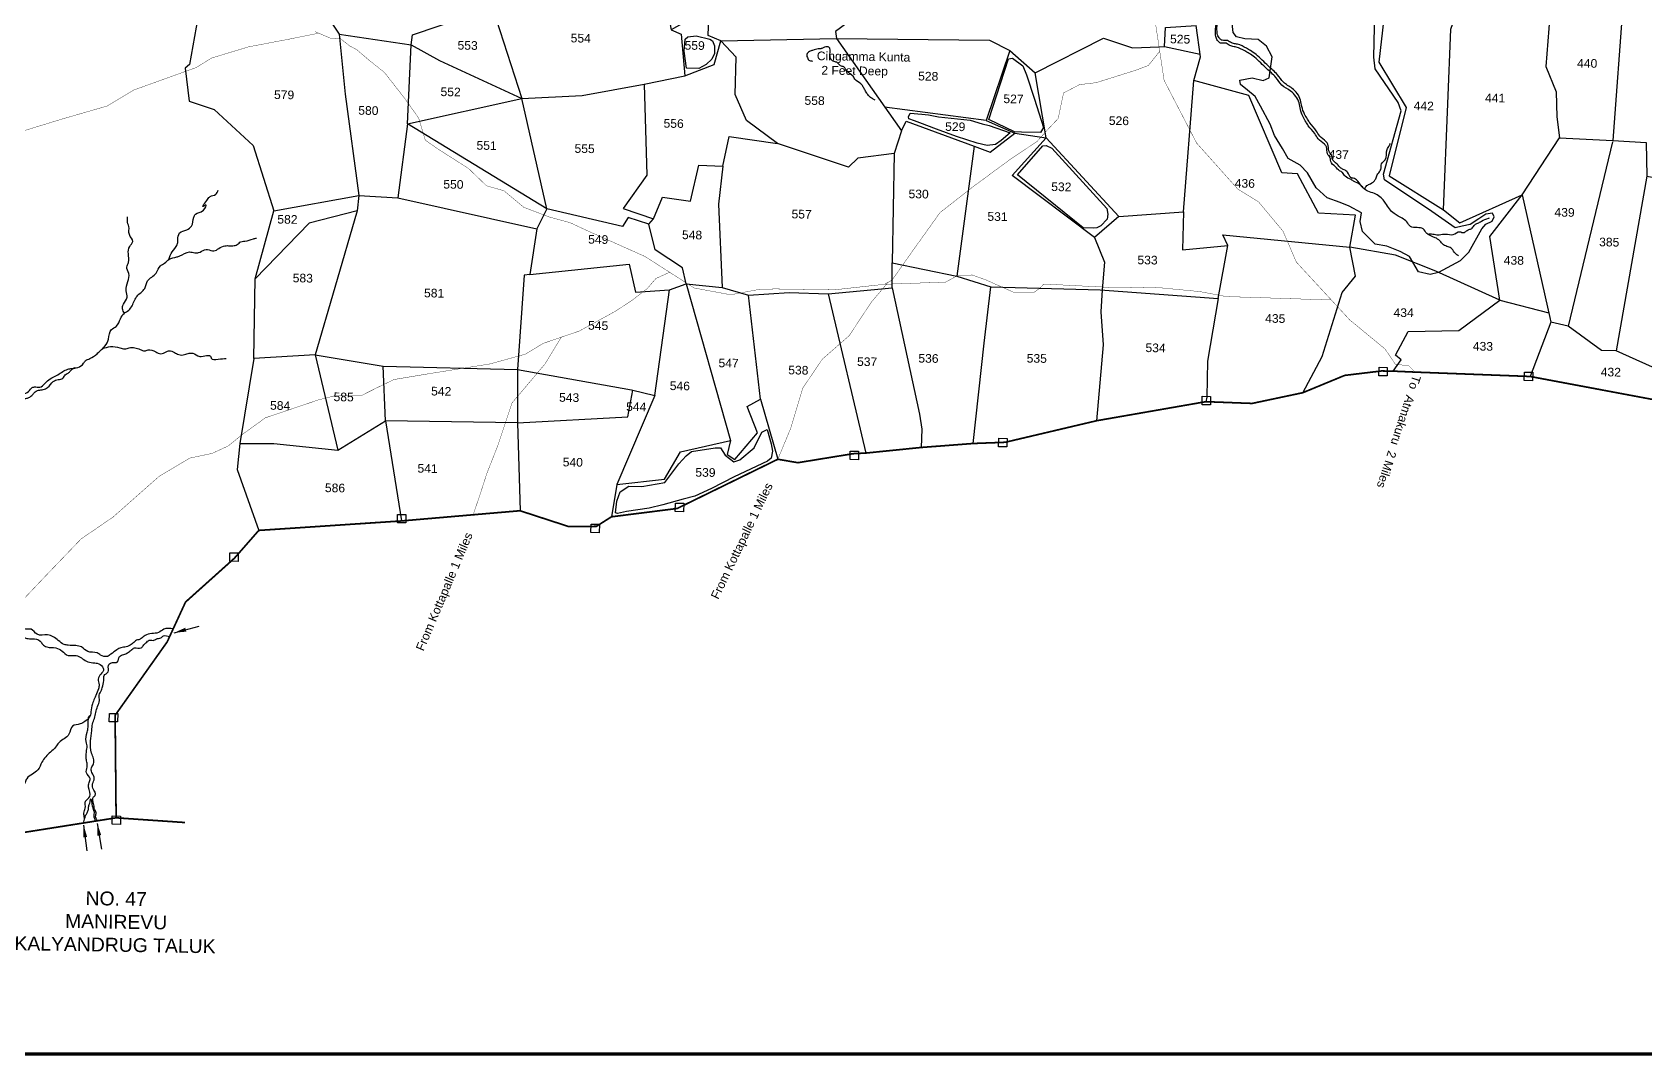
# Model space of a CAD drawing. Header units: feet. Extents: x 744761 to 763303, y 1620064 to 1627037.
# Drawn here: x 747324 to 751980, y 1620064 to 1623019 of the extents above; entities that cross this region are included whole.
import ezdxf
from ezdxf.enums import TextEntityAlignment as Align

# ---------------------------------------------------------------- set-up
doc = ezdxf.new("R2010")
doc.units = ezdxf.units.FT
doc.header["$LTSCALE"] = 15
doc.header["$MEASUREMENT"] = 0
doc.linetypes.add('HIDDEN2', pattern=[0.1875, 0.125, -0.0625])
for name, color, linetype in [('HILL', 17, 'Continuous'), ('PAPER SIZE', 10, 'Continuous'), ('PLOT', 7, 'Continuous'), ('PLOT NO', 7, 'Continuous'), ('ROADS', 6, 'Continuous'), ('TANKS-STREAM', 4, 'Continuous'), ('TEXT', 1, 'Continuous'), ('VILLAGE STONES', 240, 'Continuous')]:
    doc.layers.add(name, color=color, linetype=linetype)
doc.layers.add('VILLAGE BOUNDRY', color=5, linetype='HIDDEN2', lineweight=100)
doc.styles.get("Standard").update_dxf_attribs({"font": 'arial.ttf'})
doc.linetypes.add('DOTS', pattern='A,1e-06,-3,["●",Standard,S=3,R=0,X=-1.25,Y=-1.25],-3', length=6.000001)
doc.dimstyles.get("Standard").update_dxf_attribs({"dimtxt": 0.18, "dimasz": 0.18, "dimexe": 0.18, "dimexo": 0.0625, "dimgap": 0.09, "dimtad": 0, "dimtih": 1, "dimtoh": 1, "dimdec": 4, "dimzin": 0, "dimdsep": 46, "dimtxsty": 'Standard', "dimcen": 0.09, "dimadec": 0, "dimazin": 0, "dimtfac": 1, "dimtdec": 4, "dimtofl": 0, "dimtmove": 0, "dimatfit": 3, "dimfxl": 1, "dimtolj": 1, "dimtzin": 0, "dimarcsym": 0})

msp = doc.modelspace()

# ---------------------------------------------------------------- linework, layer by layer
at = {"layer": 'HILL'}
for points in [[(751447.7, 1622359.2), (751472.7, 1622384.1), (751509.4, 1622451.6), (751521.4, 1622464.4), (751539.6, 1622473.5), (751545.3, 1622485.6), (751541.1, 1622496.3), (751521.4, 1622493.8), (751501.2, 1622480.4), (751476.4, 1622464), (751452.9, 1622458.8), (751433.2, 1622454.4), (751365.5, 1622501.8), (751229, 1622592.7), (751226.3, 1622609.6), (751277.4, 1622791.6), (751268.1, 1622816), (751202.2, 1622913.3), (751198.1, 1622947.2), (751201, 1623077.1)], [(751447.7, 1622359.2), (751384.4, 1622325.4), (751360.2, 1622319.2), (751326.8, 1622327.5), (751300.9, 1622371.2), (751274.2, 1622386.3), (751235.2, 1622401.2), (751202, 1622407.2), (751165.3, 1622443.7), (751158.9, 1622472.8), (751162.5, 1622497.2), (751126.7, 1622516.4), (751100.7, 1622527.4), (751063.7, 1622541.1), (751031.9, 1622570.1), (751006.8, 1622613.4), (750985.1, 1622635.4), (750950.5, 1622654.5), (750934.6, 1622683.5), (750911, 1622720.4), (750899.1, 1622753.9), (750870.6, 1622805.9), (750855.5, 1622833.4), (750833.4, 1622851.5), (750813.4, 1622868), (750811, 1622880.6), (750847, 1622887.2), (750878.3, 1622879.5), (750895.4, 1622887.8), (750904.2, 1622948.1), (750887.7, 1622978.3), (750863.8, 1622998.3), (750826, 1623000.2), (750801.2, 1623005.8), (750791.6, 1623018.4), (750788.3, 1623053.7)], [(749213.7, 1622915.4), (749206.9, 1622964.2), (749209.7, 1622998.9), (749217, 1623006), (749241.2, 1623008.6), (749280.8, 1622998.9), (749288.7, 1622993.9), (749294.5, 1622980.2), (749294.1, 1622957.9), (749286.7, 1622941.1), (749270.6, 1622926.2), (749249.2, 1622914.4), (749213.7, 1622915.4)], [(750086.6, 1622766.6), (750143.5, 1622941.9), (750154.7, 1622944.2), (750184.5, 1622921.6), (750195.4, 1622895.6), (750217.9, 1622825.3), (750243.9, 1622743.8), (750235.6, 1622729.8), (750181.1, 1622730.6), (750160.5, 1622731), (750086.6, 1622766.6)], [(749859.5, 1622785.1), (749892.8, 1622782.4), (749912.1, 1622780.8), (749940.9, 1622775.1), (750032.9, 1622764.8), (750066.8, 1622754.1), (750087.2, 1622749.6), (750148.2, 1622728.5), (750121.8, 1622706.2), (750105.5, 1622694.8), (750081.1, 1622692), (750052.3, 1622699), (749993.5, 1622718.2), (749935.1, 1622739.5), (749887.6, 1622757.1), (749871.9, 1622762.9), (749855.7, 1622768.9), (749854.3, 1622774.9), (749859.5, 1622785.1)], [(750168.9, 1622607.4), (750242.2, 1622691.3), (750252.3, 1622691.6), (750268.5, 1622683.8), (750427.2, 1622509.8), (750429.9, 1622493.4), (750427.6, 1622479.2), (750409.3, 1622459.5), (750398.6, 1622454.2), (750388.7, 1622453), (750358.3, 1622454.5), (750168.9, 1622607.4)], [(749008.5, 1621630.9), (749012.3, 1621665.3), (749021.9, 1621691.9), (749046.7, 1621707.9), (749084.4, 1621707.4), (749150.6, 1621718.4), (749191.4, 1621772.8), (749212.3, 1621795.6), (749227.9, 1621808.2), (749296.7, 1621818.8), (749312.1, 1621819.3), (749325.3, 1621797.5), (749349.9, 1621778.4), (749367.2, 1621784), (749408.8, 1621818.9), (749430.8, 1621863.9), (749446.3, 1621872.1), (749458.1, 1621830.9), (749461.8, 1621809.3), (749458.2, 1621788.8), (749447.8, 1621780.6), (749351, 1621735.1), (749285.6, 1621701.7), (749237.3, 1621679.4), (749204.1, 1621670.4), (749145.2, 1621654.4), (749105.9, 1621644.8), (749040.1, 1621635.2), (749013.9, 1621629.8), (749008.5, 1621630.9)]]:
    msp.add_lwpolyline(points, dxfattribs=at)
at = {"layer": 'PAPER SIZE', "color": 5, "const_width": 10}
msp.add_lwpolyline([(744898.5, 1627031.8), (763123.1, 1627031.8), (763123.1, 1620068.6), (744898.5, 1620068.6)], close=True, dxfattribs=at)
at = {"layer": 'PLOT'}
for points in [[(749641, 1623758.9), (749595.3, 1623710.3), (749686.5, 1623654.3), (749693.6, 1623590), (749758, 1623430.4), (749775.9, 1623377.9), (749789.5, 1623217.4), (749801.3, 1623077), (749709, 1623069.5), (749643.7, 1623021), (749646.1, 1623000.7), (750088, 1622995.8), (750147.5, 1622966.5), (750220.4, 1622902.2), (750417.6, 1623001.7), (750501.3, 1622974.2), (750577.9, 1622976.7), (750593.2, 1622977.5), (750696.8, 1622955.8)], [(748558.5, 1623363.7), (748653.5, 1623089.4), (748737.6, 1622827.8), (748912.2, 1622836), (749091, 1622869.1), (749208.4, 1622893.3)], [(748100.7, 1623297.6), (748187.8, 1623047.9), (748210.9, 1623013.5), (748418.9, 1622982.7), (748422.8, 1623011.9), (748653.5, 1623089.4), (748963.7, 1623146.7), (749142, 1623168.9), (749169.1, 1623025.7)], [(749380.4, 1623222.4), (749354.3, 1623123.5), (749319.9, 1623089.2), (749279.3, 1623088), (749169.1, 1623025.7), (749198.1, 1623013), (749208.4, 1622893.3), (749293.7, 1622925.9), (749312.7, 1622994.3), (749646.1, 1623000.7), (749833.9, 1622734.3), (749847.6, 1622762.3), (750044.3, 1622689.6), (750090.3, 1622672.5), (750161.7, 1622727.3), (750251.9, 1622714.5), (750220.4, 1622902.2)], [(747811.8, 1623115.4), (747778.5, 1622925.5), (747765.7, 1622915.2), (747777.6, 1622819.8), (747850, 1622795.5), (747962.4, 1622692.3), (748022, 1622503.5), (748267.5, 1622547.6), (748379.6, 1622540.4), (748781.6, 1622451.3), (748760.9, 1622319.5), (749047.6, 1622349.4), (749066.5, 1622268.3), (749164.8, 1622274.8), (749212.5, 1622292.7), (749316.1, 1622281.9), (749392.9, 1622259.6), (749509.6, 1622267.8), (749622.1, 1622263.2), (749806.9, 1622280.6), (749807.2, 1622353.3), (749993.8, 1622314.9), (750092.5, 1622283.9), (750407.9, 1622275.6), (750748.9, 1622250.1), (750776.8, 1622403.6), (750761.9, 1622434.4), (751128.7, 1622398.3), (751144.9, 1622491.1), (751038.5, 1622496.1), (750977.3, 1622610.6), (750932.5, 1622612.6), (750837.5, 1622836.6), (750678.7, 1622879.3), (750697.9, 1622948.3), (750685.2, 1623038.2)], [(749813.2, 1622668.6), (749708.1, 1622655.3), (749681, 1622629.6), (749475.9, 1622698.1), (749387, 1622764), (749354.1, 1622839.3), (749356.7, 1622947.3), (749312.7, 1622994.3), (749276, 1623009.2), (749279.3, 1623088)], [(751226.7, 1623058.3), (751212.8, 1622933), (751291.7, 1622801.3), (751242, 1622603.9), (751399.5, 1622506.2), (751411.7, 1622812.1), (751420.3, 1623028), (751440.6, 1623084.5)], [(751708.7, 1623103.1), (751694.7, 1622920.3), (751724.6, 1622847.3), (751726.1, 1622775), (751733.9, 1622714.4)], [(751917.9, 1623108.8), (751887.8, 1622706.1)], [(750593.2, 1622977.5), (750596.5, 1623033.1), (750685.2, 1623038.2)], [(748210.9, 1623013.5), (748227.7, 1622840.6), (748267.5, 1622547.6), (748262.8, 1622503.5), (748124.2, 1622467.3), (747967.8, 1622307.4), (748022, 1622503.5)], [(748407.9, 1622754.6), (748418.9, 1622982.7), (748500.3, 1622937.5), (748737.6, 1622827.8)], [(750147.5, 1622966.5), (750078.4, 1622764.3), (750161.7, 1622727.3)], [(750251.9, 1622714.5), (750461.5, 1622486.8), (750648.3, 1622500.8), (750678.7, 1622879.3)], [(749091, 1622869.1), (749098.8, 1622606.6), (749030.4, 1622509.9), (749118.2, 1622480.5), (749143.9, 1622543), (749225.3, 1622531.6), (749248.8, 1622635.1), (749318.5, 1622632.3), (749336.7, 1622717.7), (749475.9, 1622698.1)], [(748810.4, 1622509.4), (748407.9, 1622754.6), (748737.6, 1622827.8)], [(748810.4, 1622509.4), (748737.6, 1622827.8)], [(750078.4, 1622764.3), (749785.4, 1622803.1)], [(748407.9, 1622754.6), (748407.9, 1622754.6), (748379.6, 1622540.4)], [(749833.9, 1622734.3), (749813.2, 1622668.6), (749807.2, 1622353.3)], [(750391.8, 1622426.7), (750153.4, 1622605), (750251.9, 1622714.5)], [(751561.8, 1622245.8), (751533, 1622428.7), (751626.2, 1622549.9), (751733.9, 1622714.4), (751887.8, 1622706.1), (751984.4, 1622700.9), (751986.5, 1622603), (752090.6, 1622583.9), (752248.4, 1622414.5), (752272.7, 1622431.5), (752319.1, 1622729.3)], [(751887.6, 1622702.9), (751759, 1622170.4)], [(750044.3, 1622689.6), (749993.8, 1622314.9)], [(749318.5, 1622632.3), (749306.2, 1622522.2), (749316.1, 1622281.9)], [(751986.5, 1622603), (751897.9, 1622098.9)], [(749104.5, 1622464.7), (749044.7, 1622484.2), (749028.5, 1622458.1), (748810.4, 1622509.4), (748781.6, 1622451.3)], [(751399.5, 1622506.2), (751446.8, 1622468.3), (751626.2, 1622549.9)], [(751626.2, 1622549.9), (751706.2, 1622195.2)], [(748262.8, 1622503.5), (748198, 1622281.9), (748141.1, 1622087.6), (747964, 1622077.1), (747967.8, 1622307.4)], [(749212.5, 1622292.7), (749202.2, 1622338.3), (749123, 1622390.9), (749104.5, 1622464.7), (749118.2, 1622480.5)], [(750461.5, 1622486.8), (750391.8, 1622426.7), (750420, 1622355.3), (750414, 1622275.1), (750410.2, 1622212.1), (750416.2, 1622116), (750397.6, 1621897.2)], [(750648.3, 1622500.8), (750645.8, 1622390.7), (750776.8, 1622403.6)], [(750992.9, 1621978.1), (751049.1, 1622082.8), (751106.9, 1622267.4), (751144.7, 1622314.2), (751128.7, 1622398.3)], [(751253.4, 1622040.4), (751277.2, 1622073), (751260.5, 1622086.2), (751296.8, 1622154.5), (751443.9, 1622157.5), (751561.8, 1622245.8), (751376.9, 1622328.8), (751260.3, 1622375.5), (751128.8, 1622398.5)], [(748760.9, 1622319.5), (748744.4, 1622317.8), (748725.3, 1622045.3), (748725.3, 1621891.3), (749044.5, 1621908.9), (749058.3, 1621985.7)], [(748141.1, 1622087.6), (748337.9, 1622054.3), (748725.3, 1622045.3), (749054.7, 1621986.4), (749121.8, 1621969.7), (749164.8, 1622274.8)], [(749212.5, 1622292.7), (749340.6, 1621840)], [(749806.9, 1622280.6), (749885.9, 1621916.4), (749893, 1621872.6), (749891, 1621820)], [(750041.6, 1621831.5), (750072.7, 1622120.9), (750092.5, 1622283.9)], [(749426.8, 1621959.9), (749392.9, 1622259.6)], [(749622.1, 1622263.2), (749730.8, 1621803.8)], [(750748.9, 1622250.1), (750718, 1622068.8), (750715.4, 1621965.3), (750713, 1621952.2)], [(751561.8, 1622245.8), (751703.6, 1622208.6), (751708.7, 1622181.8)], [(752040.8, 1622034.9), (751897.9, 1622098.9), (751854.9, 1622100), (751759, 1622170.4), (751708.7, 1622181.8), (751649.3, 1622025)], [(748141.1, 1622087.6), (748207.2, 1621812.3), (748344.7, 1621897)], [(747964, 1622077.1), (747923.4, 1621831.2), (748021.9, 1621831.1), (748207.2, 1621812.3)], [(748725.3, 1621891.3), (748344.7, 1621897), (748337.9, 1622054.3)], [(749121.8, 1621969.7), (749012.4, 1621713), (749149.5, 1621728.9), (749196, 1621807), (749340.6, 1621840), (749330.9, 1621799.4), (749353.3, 1621785.5), (749418, 1621862.3), (749388.4, 1621937.9), (749426.8, 1621959.9), (749477.2, 1621786)], [(748344.7, 1621897), (748391, 1621607.9)], [(748725.3, 1621891.3), (748732.8, 1621637.3)], [(747923.4, 1621831.2), (747915.7, 1621756), (747978.5, 1621580.5)], [(749012.4, 1621713), (748996.7, 1621619.8)]]:
    msp.add_lwpolyline(points, dxfattribs=at)
at = {"layer": 'ROADS', "linetype": 'HIDDEN2', "ltscale": 10, "const_width": 1}
for points in [[(751317.4, 1622037.6), (751299.6, 1622055.2), (751259.8, 1622060.9), (751230.1, 1622104.6), (751128.5, 1622188.3), (750974.5, 1622355), (750935.6, 1622444.8), (750865, 1622529.3), (750805.1, 1622566.2), (750686.3, 1622699), (750592.5, 1622879.9), (750577.9, 1622976.7), (750564.3, 1623066.2)], [(750579.8, 1622964), (750547.2, 1622923.2), (750511.4, 1622909.5), (750396.1, 1622873.3), (750348.6, 1622867.8), (750302.1, 1622843.6), (750286.6, 1622769.9), (750254.8, 1622736.2), (750225.1, 1622703.1), (750151.3, 1622654.3), (750040.4, 1622572.5), (749945.4, 1622498.2), (749867.9, 1622389.8), (749807, 1622303.1), (749784.8, 1622291.2), (749642.4, 1622275.4), (749471.6, 1622277.7), (749426.7, 1622277.1), (749369.8, 1622266.3), (749341, 1622260.9), (749235.4, 1622280.6), (749094.1, 1622371.2), (748927.7, 1622445.6), (748877, 1622469.2), (748817.9, 1622485.3), (748743.8, 1622513.4), (748686.6, 1622561.2), (748636, 1622575.6), (748584.2, 1622625.5), (748494.7, 1622682.5), (748459.3, 1622707.4), (748440.2, 1622771.1), (748400.2, 1622827.5), (748341.5, 1622902.6), (748297.1, 1622938.1), (748261.4, 1622968.6), (748240.5, 1622979.8), (748211.9, 1623002.4), (748189, 1623000.4), (748140.9, 1623020.9)], [(749784.8, 1622291.2), (749933.4, 1622296.5), (749961.8, 1622297.6), (749993.8, 1622314.9), (750038, 1622318.1), (750078.4, 1622303.7), (750124.3, 1622283.1), (750156.6, 1622268.8), (750217.7, 1622268.4), (750234.4, 1622280.2), (750244.9, 1622292), (750465.6, 1622280.6), (750560.4, 1622283.1), (750695.5, 1622270.1), (750771.3, 1622255.8), (751075.4, 1622245.8)], [(749795.9, 1622297.1), (749747, 1622239.4), (749683.3, 1622142.8), (749605.2, 1622074.5), (749549.1, 1621991.1), (749514.7, 1621876.3), (749477.2, 1621786)]]:
    msp.add_lwpolyline(points, dxfattribs=at)
at = {"layer": 'ROADS', "linetype": 'DOTS', "ltscale": 0.5, "const_width": 1}
for points in [[(748151.6, 1623016.3), (748062.9, 1622998.4), (747949.5, 1622976.9), (747842.6, 1622944.7), (747797.6, 1622916.9), (747618.2, 1622852.4), (747540.3, 1622805.8), (747411.4, 1622768.6), (747276.7, 1622727.3), (747247.5, 1622726.5), (747222, 1622713.6), (747196.1, 1622713.3), (747171, 1622719.6)], [(749164.7, 1622325.9), (749125.1, 1622307.8), (749100.5, 1622279.3), (749058.2, 1622246.2), (749009.4, 1622214), (748903.8, 1622156.1), (748800.2, 1622120.8), (748748.2, 1622089.4), (748646.4, 1622061.3), (748462, 1622031.7), (748369.2, 1622016.2), (748318.9, 1621992.1), (748274.3, 1621969.5), (748197.1, 1621969.1), (748149.4, 1621957), (747997.3, 1621905.5), (747927.3, 1621854.7), (747890.9, 1621824.7), (747843.8, 1621802.9), (747779.3, 1621789.3), (747690.7, 1621736.6), (747557.8, 1621619.1), (747465.7, 1621556.1), (747364.8, 1621451), (747171.2, 1621246.9)], [(748852, 1622138.5), (748805, 1622061.3), (748746.4, 1621991.9), (748709.7, 1621948.7), (748669, 1621826.3), (748636.8, 1621744.5), (748617.9, 1621685.6), (748597.5, 1621625.7)]]:
    msp.add_lwpolyline(points, dxfattribs=at)
at = {"layer": 'TANKS-STREAM'}
for points in [[(751442.4, 1622373.7), (751433.4, 1622380), (751423.1, 1622393.6), (751412.7, 1622399.5), (751399.1, 1622405.2), (751388.7, 1622416.5), (751374.7, 1622425.8), (751351.4, 1622437.8), (751340, 1622451), (751323.4, 1622454.8), (751303.5, 1622458.4), (751293.2, 1622471.2), (751279.7, 1622481.9), (751256.7, 1622495.3), (751232, 1622525.3), (751228.1, 1622531.2), (751215.3, 1622543.7), (751200.2, 1622553.3), (751180.4, 1622560.1), (751167.5, 1622569.7), (751157.2, 1622579.7), (751141.4, 1622587.9), (751132.4, 1622593.4), (751115.5, 1622603.1), (751107.7, 1622613.7), (751098.8, 1622618.9), (751087.4, 1622630), (751073.5, 1622646.1), (751072.8, 1622653.2), (751064, 1622668.2), (751061, 1622687.8), (751055.4, 1622695.5), (751037.5, 1622711), (751027.3, 1622726.7), (751008.8, 1622749), (751002.4, 1622759.6), (750993.5, 1622774.9), (750985.9, 1622796.3), (750982.2, 1622814.9), (750957.7, 1622848.9), (750932.7, 1622866.6), (750915.2, 1622888.3), (750888.8, 1622913.6), (750853.4, 1622946.7), (750837.7, 1622957.8), (750825.8, 1622964.9), (750800.3, 1622976.1), (750788.4, 1622978.5), (750777.2, 1622983.7), (750771.5, 1622987.1), (750755.6, 1622987.7), (750748.8, 1622992.9), (750742.4, 1623003.5), (750740.8, 1623017.9), (750741, 1623029.5), (750741.9, 1623036.7), (750743.1, 1623045.4), (750743.6, 1623055.2), (750743.7, 1623063.8), (750731.9, 1623087.6), (750717.2, 1623095.5), (750703.5, 1623100.8), (750689.6, 1623107.1), (750677, 1623110.5), (750657.5, 1623115.6), (750631.5, 1623125.2), (750595.7, 1623141), (750572.9, 1623142.9), (750555.5, 1623154.2), (750540.2, 1623161), (750531, 1623170.4), (750522.6, 1623174.1), (750511.3, 1623177.3), (750498.9, 1623187.4), (750482.9, 1623197.7), (750442.8, 1623220.9), (750421.4, 1623230.4), (750411.5, 1623237.9), (750397.8, 1623248.8), (750390.3, 1623253.3), (750361.1, 1623274.4), (750351.8, 1623279.4), (750332.3, 1623286.3), (750313.1, 1623296.4), (750297.6, 1623303.4), (750274.5, 1623313.8), (750264.1, 1623322.7), (750210.6, 1623347.6), (750165.6, 1623376.4), (750140.7, 1623390), (750120.6, 1623410.3), (750101.8, 1623420.8), (750073.9, 1623433.5), (750055.8, 1623450.6), (750043.2, 1623463.1), (750024.9, 1623471), (750000.1, 1623486.2), (749986.4, 1623493.6), (749978.8, 1623500.3), (749969.2, 1623507.7), (749948.2, 1623521.7), (749940, 1623544.8), (749938, 1623555.4), (749933.7, 1623569.4), (749933.1, 1623577), (749930, 1623585.3), (749928.9, 1623591), (749925.5, 1623631.3), (749918.2, 1623645.8), (749917, 1623656.5), (749910.6, 1623673.2), (749885.5, 1623687.4), (749878.2, 1623694.4), (749859.5, 1623705.8), (749853.6, 1623710.8), (749846.2, 1623719.3), (749840.3, 1623729.4), (749819.4, 1623746.7), (749817, 1623757.7), (749804.6, 1623768.3), (749799.4, 1623772.3), (749786.4, 1623781.9), (749780.5, 1623790.5), (749769.6, 1623798.1), (749757.6, 1623797.3), (749754.1, 1623802.1), (749748.7, 1623804.7), (749736.9, 1623806.7), (749729.3, 1623806.8), (749712.4, 1623808.2), (749703, 1623811.1), (749690.3, 1623812.5), (749676.5, 1623820.2), (749668.3, 1623825), (749660, 1623835.4), (749654.6, 1623841.9), (749642.9, 1623847.9), (749631, 1623853.5), (749619.8, 1623858.5), (749610.4, 1623858.7), (749600.2, 1623859.7), (749587.7, 1623867.3), (749581.9, 1623870.7), (749570.3, 1623872.6), (749560.6, 1623874), (749551.1, 1623876.4), (749545.1, 1623880.1), (749542.4, 1623883.8), (749515.5, 1623891.2), (749507.3, 1623900.2), (749495.1, 1623907.5), (749481.8, 1623911.5), (749473.9, 1623923.8), (749465.8, 1623928.7), (749456.8, 1623947.9), (749440.8, 1623975.7), (749440.9, 1623985.3), (749438.9, 1623997.8), (749429.3, 1624021.5), (749420.9, 1624035.2), (749400.9, 1624045.5), (749375.7, 1624047.8), (749371.3, 1624048.2), (749357.8, 1624054.7), (749342.6, 1624059.1), (749326.6, 1624062.4), (749318.2, 1624061.3), (749309.5, 1624070.3), (749288, 1624075.7), (749270.9, 1624081.7), (749256, 1624086.4), (749246.1, 1624089.3), (749237.2, 1624092.8), (749232.9, 1624098.4), (749223.2, 1624101), (749202.8, 1624107.7), (749192.7, 1624114), (749166.9, 1624114.7), (749147.6, 1624118.3), (749113.9, 1624122.5), (749098.3, 1624134.1), (749094.1, 1624145.5), (749086.9, 1624155.1), (749076.6, 1624161.6), (749071.4, 1624166.1), (749059.1, 1624174.6), (749040.9, 1624179.8), (749019.2, 1624195.4), (749000.5, 1624209.5), (748997, 1624216.7), (748986, 1624220.2), (748979.8, 1624227.2), (748977.1, 1624235), (748973.1, 1624242), (748962.4, 1624248.3), (748951.8, 1624261.4), (748943.9, 1624270.7), (748939.5, 1624274.9), (748932.7, 1624283.9), (748921.8, 1624302.2), (748917, 1624313.7), (748913, 1624325.9), (748910.6, 1624344), (748901.4, 1624363.2), (748900.2, 1624378.9), (748896.1, 1624386.7), (748890.9, 1624395.4), (748885.5, 1624412.1), (748880, 1624419.5), (748879.5, 1624432), (748879.6, 1624440.8), (748880.7, 1624447.4), (748879.3, 1624453.5), (748878.4, 1624458.1), (748882.1, 1624474.8), (748892.1, 1624487.9), (748897.6, 1624492.9), (748902.8, 1624498.7), (748912.1, 1624511.5), (748917.5, 1624515.4), (748920.5, 1624527.4), (748922, 1624536.2), (748922, 1624549.9), (748917.1, 1624562.2), (748897.7, 1624578.6), (748893.9, 1624584.8), (748887.6, 1624589.8), (748882.1, 1624594.7), (748856.9, 1624623), (748855, 1624625.4), (748848.8, 1624633.2), (748833.4, 1624648.3), (748823.7, 1624658.8), (748824.3, 1624666.7), (748820.4, 1624676.4), (748815, 1624683.4), (748812.9, 1624688.9), (748811.4, 1624697.7), (748809.8, 1624702.1), (748805.3, 1624707.1), (748805.4, 1624714.1), (748803.2, 1624720.9)], [(749757.8, 1622822.7), (749750.2, 1622827.2), (749740.5, 1622834.5), (749733.8, 1622843.5), (749727.7, 1622854), (749722.5, 1622863), (749716.4, 1622870.2), (749699.7, 1622883.2), (749696.2, 1622889.5), (749687.1, 1622897.9), (749672.5, 1622912.1), (749667.6, 1622919), (749658.3, 1622921.5), (749649.5, 1622931.1), (749644.8, 1622933), (749635.1, 1622936.4), (749627.6, 1622954), (749624.1, 1622976.3), (749620.3, 1622977), (749603.9, 1622972.2), (749600.9, 1622971.3), (749593.5, 1622970.8), (749586, 1622968.9), (749577.7, 1622966.7), (749568.7, 1622963.5), (749560.8, 1622955.1), (749563.9, 1622942.8), (749566.5, 1622938.6), (749576.9, 1622935.8)], [(751171.3, 1622566.2), (751178.2, 1622576), (751188, 1622581.5), (751202.3, 1622593.4), (751206.5, 1622604.4), (751209.6, 1622609.7), (751218.2, 1622623), (751220.2, 1622639), (751230.8, 1622650.9), (751236.3, 1622680.7), (751242.5, 1622691.3), (751245.9, 1622698)], [(747719, 1622363), (747728.2, 1622384.9), (747743.1, 1622405.4), (747744.7, 1622419.5), (747749.9, 1622439.3), (747770.4, 1622448.3), (747784.2, 1622459.1), (747790.8, 1622485), (747795.4, 1622493.4), (747819, 1622505.4), (747825.9, 1622520.3), (747817.5, 1622515.9), (747830.7, 1622536.4), (747837.9, 1622544.7), (747854.3, 1622551), (747861.6, 1622563.3)], [(747591, 1622208.1), (747585.1, 1622220.1), (747587.8, 1622233.6), (747598.1, 1622253.7), (747595.9, 1622272.2), (747600.7, 1622299.5), (747603.6, 1622322), (747597.3, 1622341.1), (747602.6, 1622354.5), (747602, 1622379.5), (747605.8, 1622400), (747614.5, 1622414.4), (747604.9, 1622434.8), (747603.2, 1622458.3), (747600.8, 1622465.9), (747599.7, 1622485.9)], [(751353.7, 1622435.7), (751364.5, 1622436.6), (751379.9, 1622434.4), (751386.4, 1622434.3), (751405.8, 1622436.2), (751426.9, 1622435.1), (751446.4, 1622443), (751458.3, 1622440.3), (751465.3, 1622445.4), (751475.1, 1622450), (751482.4, 1622453.6), (751489.2, 1622462.9), (751498.3, 1622467.5), (751508.5, 1622473.3), (751529.3, 1622481.9), (751531.6, 1622482.6)], [(746235.8, 1622163.6), (746260.3, 1622157.2), (746279.6, 1622143.5), (746297.6, 1622137.9), (746317.7, 1622135.3), (746340.5, 1622121), (746361.4, 1622119.2), (746388.1, 1622106.7), (746416.3, 1622078.4), (746439.4, 1622065.7), (746451.1, 1622051.8), (746464.1, 1622044.4), (746475.5, 1622038.9), (746486.7, 1622032.6), (746497.7, 1622025.4), (746514.8, 1622001.6), (746524.9, 1621995.2), (746533.2, 1621981), (746538.6, 1621970.4), (746549.9, 1621960.7), (746557, 1621953.3), (746564.8, 1621948.3), (746575.2, 1621940.6), (746581.4, 1621933.3), (746596.3, 1621920.9), (746594.3, 1621914.2), (746615.7, 1621902.3), (746634.9, 1621887.6), (746646.5, 1621871), (746660.2, 1621856.2), (746669.5, 1621853.3), (746679.7, 1621840.1), (746682.8, 1621830.8), (746693.9, 1621819.9), (746707.4, 1621809.2), (746715.6, 1621800.4), (746719.9, 1621792.5), (746725.9, 1621785.2), (746740.8, 1621777.7), (746751.4, 1621769.7), (746753.1, 1621764.2), (746761.9, 1621752.4), (746779.3, 1621740.3), (746789.1, 1621729.6), (746792.1, 1621723.2), (746801.7, 1621718.2), (746810.3, 1621713.2), (746814, 1621703.9), (746821.9, 1621683.3), (746828.2, 1621676.1), (746842.1, 1621666.6), (746848.2, 1621659.1), (746857.8, 1621638.1), (746871.5, 1621631.4), (746881.8, 1621621.3), (746885.9, 1621611.5), (746901.3, 1621599), (746908, 1621593.5), (746912.7, 1621590.5), (746924.1, 1621582), (746938.4, 1621568.4), (746950, 1621576.1), (746951.7, 1621582.4), (746959.2, 1621585.2), (746964.5, 1621590.8), (746970.8, 1621599.8), (746977.8, 1621605.3), (746983.7, 1621616.7), (746989.4, 1621618.4), (746995.1, 1621620.4), (747001.9, 1621622.8), (747005.6, 1621632.9), (747014, 1621637.3), (747018.8, 1621642), (747027, 1621646.6), (747039.4, 1621655.9), (747043.4, 1621662.8), (747062.7, 1621671.4), (747067.6, 1621682.1), (747069.8, 1621690.7), (747080.5, 1621705.4), (747075.5, 1621721.7), (747084.5, 1621737.1), (747095, 1621746.2), (747099.9, 1621764.6), (747109.3, 1621775.4), (747125.1, 1621782.7), (747131.6, 1621796.4), (747147.9, 1621804.2), (747162.4, 1621808), (747169.6, 1621820.1), (747172.8, 1621838.5), (747187.9, 1621847.5), (747193.3, 1621861.2), (747200.6, 1621880.8), (747209.4, 1621889.9), (747219, 1621915.1), (747234.2, 1621927), (747247, 1621945.9), (747263.2, 1621954.8), (747271.2, 1621959.3), (747281, 1621969.1), (747290.8, 1621973.7), (747302.4, 1621975.8), (747309.9, 1621978.4), (747322.4, 1621991.6), (747331.1, 1621994.9), (747346, 1621993.8), (747360.6, 1622004.8), (747376.1, 1622018.3), (747398.2, 1622030.2), (747412.6, 1622039.1), (747427, 1622046), (747438.8, 1622048.4), (747455.7, 1622050.7), (747472.7, 1622063.1), (747478.5, 1622070.7), (747490.8, 1622076.6), (747511.4, 1622090.6), (747521.3, 1622099.6), (747534.2, 1622112.6), (747544.3, 1622132.9), (747553.4, 1622160.3), (747566.8, 1622169.7), (747579.2, 1622191.6), (747589.4, 1622206.7), (747603, 1622216.4), (747619.7, 1622244.5), (747627.1, 1622257), (747649.1, 1622279.2), (747657.5, 1622301.1), (747682.2, 1622323.2), (747694.3, 1622344.6), (747706.6, 1622352.5), (747719, 1622363), (747742.1, 1622370.3), (747750.2, 1622372.9), (747778.8, 1622384.6), (747794.1, 1622382.1), (747804.9, 1622382.8), (747822.1, 1622390.2), (747830.7, 1622391.4), (747849.1, 1622387.5), (747862.8, 1622394.5), (747880.9, 1622402.3), (747894.9, 1622402.5), (747907.1, 1622402.8), (747918.9, 1622407.6), (747923.9, 1622412.4), (747938.4, 1622415.8), (747962.8, 1622422.6), (747971.8, 1622424.3)], [(745815.9, 1622268.5), (745816.2, 1622277.7), (745814.5, 1622285.3), (745817.7, 1622294.5), (745825.4, 1622299), (745840.6, 1622299.4), (745852.5, 1622294.2), (745860.6, 1622290.4), (745874, 1622291.6), (745886.8, 1622291.4), (745902.4, 1622284.5), (745923.8, 1622272.4), (745947.8, 1622270.3), (745960.1, 1622263.5), (745970.3, 1622255.9), (745988.9, 1622251.9), (746004.4, 1622241.3), (746015.5, 1622233.7), (746027.4, 1622229), (746040.6, 1622226.7), (746061.6, 1622222.2), (746071.1, 1622216.3), (746081.6, 1622204.2), (746096.8, 1622198.5), (746109.6, 1622197.1), (746124.1, 1622196.5), (746134.8, 1622188.9), (746151.6, 1622179.5), (746179.1, 1622162.2), (746189.3, 1622149.6), (746216.3, 1622147.1), (746249.4, 1622128.9), (746264.4, 1622123.5), (746278.4, 1622119.1), (746289.2, 1622114.2), (746303.2, 1622107.2), (746326, 1622100.6), (746338.4, 1622097.3), (746354.4, 1622088.2), (746366.3, 1622084.4), (746379.3, 1622084.2), (746397.9, 1622074.5), (746407.2, 1622067.1), (746417, 1622062.3), (746426.3, 1622056.9), (746431.9, 1622051.6), (746444.2, 1622035.9), (746458.1, 1622028.4), (746476, 1622009.3), (746493.4, 1621989.8), (746503.8, 1621986), (746510.4, 1621977.1), (746519.1, 1621968.1), (746527.4, 1621955.2), (746535.1, 1621944.7), (746543.2, 1621934.2), (746557.1, 1621922), (746574.1, 1621910.8), (746595.6, 1621887.6), (746612.6, 1621879), (746631.1, 1621861.5), (746637.2, 1621852.6), (746653.1, 1621839.9), (746662.9, 1621830.9), (746673, 1621810.4), (746681.2, 1621804.6), (746698.6, 1621777.9), (746707.4, 1621773.6), (746720.2, 1621764.1), (746731.5, 1621752.5), (746738.1, 1621744), (746745.8, 1621734), (746762.3, 1621724.9), (746774.6, 1621714.9), (746781.8, 1621704.3), (746795.6, 1621692.2), (746798.7, 1621688.5), (746810.3, 1621664.4), (746819.5, 1621652.8), (746823, 1621647), (746830.6, 1621633.9), (746837.2, 1621621.3), (746854.9, 1621613.4), (746858.9, 1621603.5), (746867.6, 1621590.9), (746877.8, 1621583.4), (746889.2, 1621574.9), (746906.2, 1621567.4), (746914.5, 1621561.5), (746921.6, 1621551), (746928.3, 1621545.2), (746935, 1621540.4), (746941.7, 1621536.6), (746947.8, 1621531.3), (746956.6, 1621523.4), (746964.2, 1621514.4), (746966.8, 1621510.8), (746975.5, 1621502.3), (746986.8, 1621491.2), (747004.6, 1621468), (747008.7, 1621461.7), (747022.9, 1621441.8), (747030.6, 1621420.4), (747044.2, 1621413.3), (747058.4, 1621410.8), (747072.9, 1621397.2), (747086.9, 1621378.2), (747091.9, 1621373.5), (747115.6, 1621363.5), (747126.4, 1621344.5), (747150.1, 1621334.9), (747163.8, 1621326.9), (747185.6, 1621310.5), (747210.7, 1621302.8), (747227.7, 1621298.8), (747234, 1621290.9), (747248.1, 1621283.3), (747263.3, 1621282.6), (747279.3, 1621280.1), (747309, 1621268.6), (747324.2, 1621267.4), (747347.4, 1621260.8), (747354.1, 1621251.9), (747366.4, 1621243.9), (747392.6, 1621241.2), (747410.4, 1621232.2), (747428.1, 1621219.6), (747451.5, 1621219.2), (747480.7, 1621203.1), (747499, 1621198.2), (747511.9, 1621197.1), (747527.3, 1621186.8), (747530.4, 1621179.4), (747522.9, 1621165.7), (747514.8, 1621150.7), (747517.3, 1621135), (747515.8, 1621123.1), (747508.1, 1621104), (747504.3, 1621094.9), (747498.1, 1621079.4), (747494, 1621056.5), (747488.7, 1621039.6), (747476.6, 1621029.2), (747463.1, 1621021.7), (747441, 1621015.6), (747430.5, 1620991.9), (747401.1, 1620967.5), (747391.7, 1620954.8), (747376.8, 1620940.4), (747352.3, 1620911), (747340.5, 1620889.2), (747324.7, 1620877), (747308.4, 1620863.5), (747304.1, 1620852.5), (747289.6, 1620837.2), (747281.9, 1620820.3), (747274.8, 1620805.7), (747260.9, 1620797.7), (747246.1, 1620789.2), (747231.6, 1620778.4), (747216.7, 1620764.8), (747203.3, 1620760.9), (747183.3, 1620747.9), (747171, 1620735.2), (747150.8, 1620726.1), (747141.5, 1620719.7), (747134.7, 1620708.9), (747121.4, 1620701.7), (747108.4, 1620699.7), (747106.6, 1620692.8), (747101.4, 1620685.8)], [(747527.6, 1622105.5), (747550.5, 1622111.2), (747577, 1622108.1), (747591.7, 1622104.9), (747604.7, 1622107.7), (747620.2, 1622107.8), (747636.1, 1622103), (747648.6, 1622098.7), (747658.9, 1622101.9), (747680.8, 1622096.3), (747695.5, 1622090.7), (747710.8, 1622096.5), (747719.9, 1622099.1), (747735, 1622094.6), (747747.4, 1622088), (747764.5, 1622088.1), (747777.5, 1622092.1), (747787.7, 1622092.3), (747807.9, 1622082.9), (747840.5, 1622081.2), (747841.2, 1622078.2), (747860.9, 1622075.2), (747884.5, 1622076.7)], [(747731.3, 1621296.1), (747704.1, 1621295), (747688.9, 1621285.5), (747669.4, 1621282.7), (747650.3, 1621276.8), (747639, 1621268.6), (747631.9, 1621264.7), (747625.7, 1621263.5), (747619.9, 1621259.2), (747610, 1621250.9), (747595.8, 1621244.1), (747579.8, 1621241.7), (747569.1, 1621236.1), (747551.2, 1621222.7), (747541.3, 1621216.7), (747521.9, 1621220.5), (747511.8, 1621226.8), (747484.5, 1621230.8), (747466.5, 1621243.9), (747450.2, 1621247.7), (747428.6, 1621248.9), (747416.6, 1621251.3), (747399.6, 1621262.7), (747368.5, 1621278.7), (747338.4, 1621280.6), (747320.9, 1621295), (747304.6, 1621295.2), (747274.6, 1621307.2), (747245, 1621307.7), (747222.3, 1621324.8), (747188.8, 1621335.1), (747178.8, 1621346.7), (747166.6, 1621357.1), (747145.9, 1621364.9), (747128.4, 1621376.7), (747115.3, 1621391.5), (747102.7, 1621401.4), (747091.7, 1621408.7), (747053.1, 1621445.7), (747044.5, 1621456.9), (747026.5, 1621483.3), (747009.7, 1621502), (747000.2, 1621520.5), (746984.4, 1621539), (746963.9, 1621556.2), (746960.9, 1621568.9), (746966.5, 1621583.4), (746971.5, 1621587.7), (746981.3, 1621592), (746988.9, 1621608), (747007.1, 1621614), (747021.1, 1621630.7), (747023.8, 1621635.5), (747033.4, 1621638), (747043.5, 1621641.1), (747050.8, 1621654.4), (747072, 1621666.4), (747076.3, 1621672), (747082.5, 1621691.4), (747089, 1621701.8), (747095.8, 1621716.9), (747096.3, 1621731.7), (747106, 1621744.8), (747110.4, 1621760.1), (747117.2, 1621766.5), (747130.7, 1621773.6), (747143.2, 1621788.3), (747167.1, 1621798.2), (747176.2, 1621804.9), (747188, 1621826), (747191.1, 1621832), (747196.5, 1621838.8), (747208.2, 1621873.5), (747217.2, 1621883.5), (747225.9, 1621900.4), (747229.7, 1621914), (747238.9, 1621921.8), (747248.3, 1621927), (747251, 1621935.8), (747259.5, 1621940.4), (747271.9, 1621943.7), (747275.7, 1621952.4), (747285.5, 1621957), (747301.6, 1621961.1), (747311.1, 1621962.8), (747323.5, 1621970.2), (747330.1, 1621977.9), (747342.8, 1621985.2), (747356.2, 1621987.4), (747362.7, 1621989.6), (747368.8, 1621993), (747385.2, 1622010.7), (747399, 1622015.9), (747413, 1622019.9), (747419.8, 1622029.5), (747430.1, 1622036.5), (747436.8, 1622043.3), (747450, 1622049.5), (747450, 1622049.4)], [(747513, 1620742.1), (747507.4, 1620754.9), (747509, 1620765.4), (747503.8, 1620775.9), (747502.9, 1620784), (747499.6, 1620800.5), (747500.1, 1620809.1), (747506.4, 1620815.2), (747499.6, 1620836.6), (747498.7, 1620849.1), (747503.6, 1620863.4), (747496.7, 1620881.7), (747495.2, 1620894.5), (747501.5, 1620906.8), (747495.9, 1620937.3), (747492.8, 1620972.5), (747496.6, 1621003.1), (747498.6, 1621021.3), (747504.1, 1621037.5), (747512.9, 1621072.3), (747518.5, 1621089), (747517.8, 1621104.4), (747524.7, 1621119.4), (747528, 1621131.7), (747531.4, 1621152), (747532, 1621161.2), (747543.2, 1621171.7), (747544.4, 1621190.2), (747552.9, 1621198.5), (747558.7, 1621198.8), (747569.8, 1621200.4), (747576.7, 1621216.1), (747588.8, 1621222.1), (747599.9, 1621227.2), (747609.8, 1621235), (747619.6, 1621241.5), (747638.9, 1621241.4), (747644.5, 1621246.8), (747654.9, 1621258.2), (747665.1, 1621263.8), (747673.5, 1621262.7), (747682.9, 1621267), (747695.3, 1621270.4), (747703.4, 1621276), (747721.1, 1621274.1), (747722.4, 1621273.9)], [(747472.6, 1620735.7), (747475.3, 1620750.1), (747473.3, 1620764.1), (747475.4, 1620771.6), (747477.5, 1620778.5), (747478.6, 1620798.3), (747490.9, 1620812.1), (747486.8, 1620839.5), (747488.5, 1620852.3), (747491.4, 1620863.8), (747480.9, 1620880.5), (747483, 1620897), (747481.9, 1620911.7), (747479.8, 1620923.8), (747481.5, 1620945.2), (747482.2, 1620962.2), (747480.1, 1620970.7), (747482.8, 1620997.8), (747485.7, 1621011.9), (747486.4, 1621036.8), (747491.4, 1621044.9), (747491.6, 1621044.8)], [(747475.4, 1620747.6), (747478.5, 1620756.7), (747483, 1620765.1), (747486.6, 1620775.1), (747488, 1620786.5), (747491.6, 1620796.3), (747493.3, 1620805.1), (747495.8, 1620798), (747496.7, 1620789), (747500.5, 1620774.9), (747503.4, 1620765.1), (747501.9, 1620757.2), (747503.9, 1620748.7), (747505.1, 1620740.8), (747504.6, 1620740)]]:
    msp.add_spline(points, degree=3, dxfattribs=at)
msp.add_open_spline([(751164.6, 1622572.8), (751158.4, 1622580.5), (751141.5, 1622601.6), (751129.8, 1622592.8), (751124.2, 1622616.8), (751113.2, 1622620.9), (751100.9, 1622627.4), (751091.6, 1622639.7), (751076.7, 1622648.8), (751078.2, 1622665.1), (751064.2, 1622675.6), (751068.7, 1622693.4), (751056.7, 1622707.4), (751041.3, 1622716.2), (751031, 1622738.5), (751015.4, 1622751.8), (751006.1, 1622769.2), (750996.4, 1622783.9), (750989.7, 1622802.9), (750986.8, 1622830.8), (750966.6, 1622857), (750935.8, 1622871.8), (750919.1, 1622899.9), (750889.5, 1622923.4), (750866.1, 1622949.4), (750843.7, 1622965), (750826.2, 1622975.2), (750810.1, 1622984.1), (750792.5, 1622985.8), (750783.1, 1622990.3), (750773.5, 1622997.7), (750761.5, 1622992.6), (750751.8, 1623001.6), (750745.3, 1623011.7), (750745.2, 1623025), (750745, 1623036.1), (750746.2, 1623045.2), (750747.7, 1623053.7), (750747.8, 1623062.8), (750748.9, 1623077.7), (750740.2, 1623095.6), (750722.2, 1623103.4), (750707.6, 1623108.5), (750694.9, 1623115.4), (750679, 1623118.9), (750659.4, 1623124.1), (750631.8, 1623133.1), (750606.7, 1623152.4), (750576.6, 1623146.9), (750562.1, 1623163.6), (750544.2, 1623166.4), (750537.1, 1623178.6), (750526.2, 1623182.7), (750513.6, 1623184.3), (750503.1, 1623197.1), (750479, 1623209.5), (750455, 1623227.4), (750428.3, 1623235.5), (750414.5, 1623246.9), (750404.8, 1623255.5), (750386.5, 1623265.4), (750373.1, 1623278.5), (750353.3, 1623289.3), (750335.9, 1623293.3), (750319, 1623304), (750299.6, 1623312.8), (750281.1, 1623318.2), (750258.1, 1623342.3), (750213.7, 1623349.9), (750178.7, 1623382.4), (750143.2, 1623395.6), (750128.1, 1623418.5), (750103.6, 1623430.5), (750078.5, 1623438.4), (750061.6, 1623456.5), (750048.1, 1623473.2), (750025.4, 1623478.5), (750009.1, 1623493.1), (749991.7, 1623499.7), (749982.9, 1623509), (749970.4, 1623518.5), (749949.5, 1623526.6), (749944.7, 1623548.3), (749942.8, 1623564.7), (749937.3, 1623574.8), (749938.2, 1623585.5), (749934.3, 1623592.2), (749931.2, 1623610.3), (749936.8, 1623632.9), (749921.4, 1623651.6), (749921.9, 1623666.8), (749915.8, 1623687.2), (749893.3, 1623689.8), (749880.5, 1623706), (749867.2, 1623710.4), (749857, 1623719.5), (749849.8, 1623726.9), (749844.1, 1623743.3), (749821.7, 1623747.5), (749823.3, 1623768.7), (749811.2, 1623774.1), (749801.5, 1623782.4), (749790.9, 1623787.7), (749784.9, 1623799.3), (749775.3, 1623809.4), (749762.2, 1623801.7), (749759.1, 1623810.9), (749751, 1623813.4), (749742.7, 1623814.8), (749730.5, 1623814.7), (749718.8, 1623814.6), (749706.6, 1623820.3), (749693.1, 1623818.8), (749682.9, 1623827.6), (749671, 1623832.8), (749665.4, 1623842.1), (749658.4, 1623851.6), (749647, 1623855.8), (749635.6, 1623861), (749625.3, 1623867.5), (749614.5, 1623866.4), (749602.7, 1623866.8), (749594.3, 1623873.9), (749584.9, 1623880), (749575.2, 1623880.3), (749564.9, 1623881.9), (749556.2, 1623883.7), (749549.6, 1623887), (749543.1, 1623899.3), (749521.5, 1623892.5), (749511.9, 1623909.6), (749500.2, 1623916.6), (749483.8, 1623916.7), (749481.1, 1623932.3), (749465, 1623937.1), (749463.3, 1623961.4), (749443.1, 1623975.7), (749445.9, 1623994.4), (749442.7, 1624010.2), (749435.1, 1624026.5), (749425.5, 1624046.3), (749404.3, 1624055.2), (749387.1, 1624055.6), (749372, 1624056), (749362.4, 1624064.3), (749346.6, 1624066.2), (749334, 1624072.5), (749320.4, 1624066.8), (749313.2, 1624084.3), (749292.7, 1624081.2), (749276.3, 1624090), (749261.9, 1624093.7), (749251, 1624097.4), (749241.3, 1624099), (749237.5, 1624108.4), (749223.1, 1624108.9), (749209.6, 1624113), (749193.7, 1624126.3), (749172.8, 1624120), (749147.5, 1624129), (749122.7, 1624125.9), (749101.9, 1624138.9), (749099.3, 1624153.7), (749091.9, 1624164), (749082, 1624168), (749073.9, 1624176), (749062.9, 1624184.6), (749041.4, 1624186), (749026.3, 1624204.9), (749005.4, 1624211), (749002.3, 1624227.4), (748989.9, 1624226.1), (748983.6, 1624234.7), (748981.8, 1624242.9), (748977.4, 1624252.1), (748964.1, 1624255.4), (748957.4, 1624268.5), (748949.8, 1624277.4), (748942.4, 1624283.9), (748935.1, 1624294.6), (748926.8, 1624307.2), (748921.4, 1624321.8), (748915.8, 1624335.3), (748917.6, 1624353.7), (748903, 1624368.5), (748906.6, 1624385), (748900.4, 1624395.2), (748893, 1624405), (748893.1, 1624418.5), (748882, 1624427.7), (748884.4, 1624438.9), (748883.3, 1624448), (748885.8, 1624455.2), (748883.7, 1624460.9), (748881.8, 1624470.1), (748885.4, 1624483.3), (748894.1, 1624494), (748902.1, 1624500.9), (748909.3, 1624508.3), (748913, 1624518.5), (748924.5, 1624523.6), (748924.2, 1624534.5), (748927, 1624545.5), (748927.2, 1624557.7), (748921.2, 1624575.2), (748904.1, 1624580.4), (748898.8, 1624593.5), (748891.9, 1624597.4), (748879.2, 1624609.7), (748868.1, 1624621.6), (748858, 1624635.2), (748850.7, 1624644.4), (748841, 1624654.8), (748826, 1624664.1), (748830, 1624675.7), (748825.5, 1624684.3), (748819.4, 1624690.2), (748816.7, 1624697.8), (748816.2, 1624704.2), (748814.6, 1624711.1), (748807.9, 1624714.5), (748810.7, 1624722.4), (748808.6, 1624726.7), (748807.6, 1624728.9)], degree=3, knots=[381.784184, 381.784184, 381.784184, 381.784184, 387.93338, 398.739347, 418.647979, 432.133883, 442.754209, 459.008064, 480.793111, 488.11609, 505.905247, 526.179701, 535.960833, 560.159374, 579.373572, 609.072161, 621.716386, 639.795836, 663.118281, 682.440562, 725.342934, 756.799649, 785.21517, 822.707443, 872.298371, 892.035372, 906.149217, 934.721118, 947.156069, 959.764671, 966.568929, 982.886232, 991.632814, 1004.277036, 1019.205893, 1031.056549, 1038.500235, 1047.457551, 1057.463415, 1066.351405, 1093.560835, 1110.57396, 1125.61083, 1141.218363, 1154.578205, 1175.208069, 1203.638387, 1243.645454, 1267.049166, 1288.294602, 1305.447846, 1318.908585, 1328.264899, 1340.33466, 1356.693082, 1376.181141, 1423.569502, 1447.605653, 1460.338964, 1478.149687, 1487.139412, 1524.0351, 1534.840144, 1556.014769, 1578.265336, 1595.687684, 1621.551987, 1635.652461, 1696.00041, 1750.738033, 1779.761514, 1808.982947, 1830.989218, 1862.389031, 1887.934483, 1906.061652, 1926.468965, 1956.259131, 1972.172445, 1982.555651, 1994.902281, 2020.769217, 2045.86168, 2056.914744, 2071.939329, 2079.740132, 2088.832483, 2094.749712, 2136.106074, 2152.783905, 2163.779479, 2182.143196, 2211.665668, 2221.96337, 2244.397659, 2252.319535, 2263.91552, 2275.847554, 2303.645025, 2315.18446, 2331.874095, 2338.623069, 2355.178068, 2365.821818, 2379.415689, 2391.713993, 2397.737811, 2403.939694, 2416.130631, 2423.967258, 2441.289942, 2451.336022, 2464.452481, 2480.629942, 2490.347384, 2503.962452, 2512.636594, 2526.123159, 2539.54239, 2552.097903, 2561.679321, 2572.185349, 2587.213702, 2594.122644, 2606.142086, 2616.155514, 2626.182668, 2633.422748, 2638.103788, 2666.657963, 2679.077202, 2693.620486, 2707.828378, 2722.777014, 2732.481242, 2754.204124, 2786.970999, 2796.887347, 2809.83729, 2835.995246, 2852.428473, 2875.510391, 2901.398157, 2905.945319, 2921.295723, 2937.464703, 2954.208711, 2962.86678, 2975.695828, 2998.400298, 3016.965498, 3032.93907, 3043.53606, 3053.228561, 3060.488412, 3070.738218, 3092.716217, 3104.922529, 3131.303034, 3151.447157, 3186.170345, 3206.078494, 3218.549849, 3230.776514, 3243.261841, 3250.30413, 3265.639223, 3285.04201, 3312.335606, 3336.257992, 3344.495777, 3356.340017, 3365.969701, 3374.394617, 3382.657337, 3395.354697, 3412.666356, 3425.119422, 3431.336958, 3442.847086, 3464.704675, 3477.456843, 3490.606696, 3509.243413, 3531.065824, 3547.147798, 3556.21546, 3566.561276, 3584.522474, 3593.983829, 3606.765173, 3615.771699, 3622.600482, 3629.03302, 3633.890895, 3651.391392, 3668.210611, 3675.82408, 3683.806395, 3699.983467, 3706.803488, 3719.428549, 3728.589213, 3742.601605, 3756.171479, 3782.13555, 3789.563785, 3797.776161, 3805.406488, 3844.143086, 3847.3443, 3857.518222, 3879.566963, 3894.265226, 3902.298603, 3913.079515, 3922.068522, 3928.114758, 3937.25227, 3942.048611, 3949.00077, 3956.118861, 3963.485738, 3963.485738, 3963.485738, 3963.485738], dxfattribs=at)
at = {"layer": 'VILLAGE BOUNDRY', "lineweight": -2, "ltscale": 15, "const_width": 4.88}
for points in [[(752001.1, 1621959), (751649.3, 1622025), (751317.4, 1622037.6), (751253.4, 1622040.4), (751220.2, 1622040.9), (751113.9, 1622028.1), (750992.9, 1621978.1), (750846.8, 1621947.2), (750713, 1621952.2), (750397.6, 1621897.2), (750133.8, 1621835), (750041.6, 1621831.5), (749891, 1621820), (749730.8, 1621803.8), (749694.5, 1621802), (749535, 1621776), (749477.2, 1621786), (749186.5, 1621643.8), (748996.7, 1621619.8), (748953.5, 1621592.3), (748873.2, 1621591.6), (748732.8, 1621637.3), (748391, 1621607.9), (747978.5, 1621580.5), (747908.2, 1621500.3), (747767, 1621373.6), (747714, 1621258.6), (747563.7, 1621046.6), (747566.6, 1620750.6), (747566.6, 1620750.6), (746941.4, 1620651.6)], [(752001.1, 1621959), (751649.3, 1622025), (751317.4, 1622037.6), (751253.4, 1622040.4), (751220.2, 1622040.9), (751113.9, 1622028.1), (750992.9, 1621978.1), (750846.8, 1621947.2), (750713, 1621952.2), (750397.6, 1621897.2), (750133.8, 1621835), (750041.6, 1621831.5), (749891, 1621820), (749730.8, 1621803.8), (749694.5, 1621802), (749535, 1621776), (749477.2, 1621786), (749186.5, 1621643.8), (748996.7, 1621619.8), (748953.5, 1621592.3), (748873.2, 1621591.6), (748732.8, 1621637.3), (748391, 1621607.9), (747978.5, 1621580.5), (747908.2, 1621500.3), (747767, 1621373.6), (747714, 1621258.6), (747563.7, 1621046.6), (747566.6, 1620750.6), (747566.6, 1620750.6), (746941.4, 1620651.6)], [(747566.6, 1620750.6), (747765.6, 1620737)]]:
    msp.add_lwpolyline(points, dxfattribs=at)
at = {"layer": 'VILLAGE STONES'}
for points in [[(751213, 1622051.5), (751236.9, 1622051.1), (751236.5, 1622026.7), (751212.6, 1622027)], [(751632.8, 1622037.5), (751656.7, 1622037.1), (751656.4, 1622012.7), (751632.4, 1622013.1)], [(750702.6, 1621967.7), (750726.6, 1621967.3), (750726.2, 1621942.9), (750702.3, 1621943.3)], [(749686.1, 1621809.4), (749710, 1621809), (749709.6, 1621784.6), (749685.7, 1621785)], [(750115.1, 1621846.6), (750139, 1621846.2), (750138.6, 1621821.8), (750114.7, 1621822.1)], [(748379.5, 1621626.8), (748403.4, 1621626.4), (748403, 1621602), (748379.1, 1621602.4)], [(749181.6, 1621659.1), (749205.5, 1621658.7), (749205.1, 1621634.3), (749181.2, 1621634.7)], [(748937.8, 1621598.5), (748961.8, 1621598.1), (748961.4, 1621573.7), (748937.4, 1621574)], [(747895.1, 1621515.8), (747919, 1621515.4), (747918.7, 1621491), (747894.7, 1621491.4)], [(747547.3, 1621052.3), (747571.3, 1621052), (747570.9, 1621027.6), (747546.9, 1621027.9)], [(747555.3, 1620756.2), (747579.3, 1620755.8), (747578.9, 1620731.4), (747555, 1620731.8)]]:
    msp.add_lwpolyline(points, close=True, dxfattribs=at)

# ---------------------------------------------------------------- texts
at = {"layer": 'PLOT NO'}
for s, p in [('553', (748581.5, 1622981)), ('554', (748908.2, 1623001.8)), ('559', (749237.1, 1622980.8)), ('525', (750638.8, 1622999.1)), ('440', (751814.1, 1622929.2)), ('528', (749911.4, 1622892)), ('579', (748051.7, 1622838.3)), ('552', (748532.4, 1622846.7)), ('558', (749583.3, 1622821.6)), ('527', (750157.6, 1622826.4)), ('441', (751548.3, 1622829.1)), ('580', (748294.9, 1622793)), ('442', (751342.2, 1622806.2)), ('556', (749176.4, 1622755.5)), ('529', (749989.4, 1622746.3)), ('526', (750462, 1622763.5)), ('551', (748636.3, 1622691.9)), ('555', (748919.3, 1622682.9)), ('437', (751096.6, 1622665.9)), ('550', (748540.5, 1622579.8)), ('530', (749883.7, 1622551.9)), ('532', (750295.7, 1622572.6)), ('436', (750825.5, 1622582.6)), ('557', (749545.9, 1622493.7)), ('439', (751748.8, 1622498.9)), ('582', (748061.2, 1622478.7)), ('531', (750111.4, 1622486.6)), ('549', (748958.6, 1622420.7)), ('548', (749229.6, 1622433.7)), ('385', (751877.7, 1622413)), ('533', (750544.6, 1622361.2)), ('438', (751602.3, 1622360.4)), ('583', (748105.6, 1622309.1)), ('581', (748484.8, 1622265.7)), ('545', (748958.4, 1622172.1)), ('435', (750913.4, 1622192.5)), ('434', (751284.1, 1622209.2)), ('536', (749912.1, 1622077.2)), ('535', (750224.9, 1622077.2)), ('534', (750567.8, 1622107.6)), ('433', (751513, 1622112.2)), ('547', (749335, 1622063.7)), ('538', (749536.4, 1622043.3)), ('537', (749735.1, 1622067.6)), ('432', (751882.3, 1622037.7)), ('542', (748505.3, 1621982.3)), ('546', (749194.3, 1621997.9)), ('584', (748040.2, 1621941.1)), ('585', (748223.6, 1621965.9)), ('543', (748874.7, 1621964.2)), ('544', (749068.4, 1621937.6)), ('541', (748465.9, 1621759.4)), ('540', (748885.3, 1621777.5)), ('539', (749268.2, 1621747.9)), ('586', (748198.6, 1621703.2))]:
    msp.add_text(s, height=25, rotation=359.0946, dxfattribs=at).set_placement(p, align=Align.MIDDLE_CENTER)
for s, rotation, p in [('Cingamma Kunta', 359.0946, (749589.6, 1622938.4)), ('2 Feet Deep', 359.0946, (749602.6, 1622896.9)), ('To  Atmakuru  2 Miles ', 252.07, (751310.6, 1622030.8)), ('From Kottapalle 1 Miles', 64.4123, (749305, 1621379.6)), ('From Kottapalle 1 Miles', 67.0957, (748454, 1621230.2))]:
    msp.add_text(s, height=25, rotation=rotation, dxfattribs=at).set_placement(p)
at = {"layer": 'TEXT', "insert": (747221.4, 1620542.8), "char_height": 40, "width": 684.836, "attachment_point": 1, "rotation": 359.0946}
msp.add_mtext('\\pi257.3;NO. 47 \\P\\pi199.27;MANIREVU \\P\\pi54.178;KALYANDRUG TALUK', dxfattribs=at)

# ---------------------------------------------------------------- leaders
at = {"layer": 'PLOT', "color": 5}
for points in [[(747733.9, 1621284.9), (747806.4, 1621304.1)], [(747472.8, 1620729.2), (747482.3, 1620654.8)], [(747512.3, 1620734.4), (747523.9, 1620660.3)]]:
    msp.add_leader(points, dimstyle='Standard', override={"dimasz": 35, "dimgap": 0.09, "dimtad": 0, "dimzin": 2, "dimtfill": 2, "dimtfillclr": 5}, dxfattribs=at)

doc.saveas('drawing.dxf')
